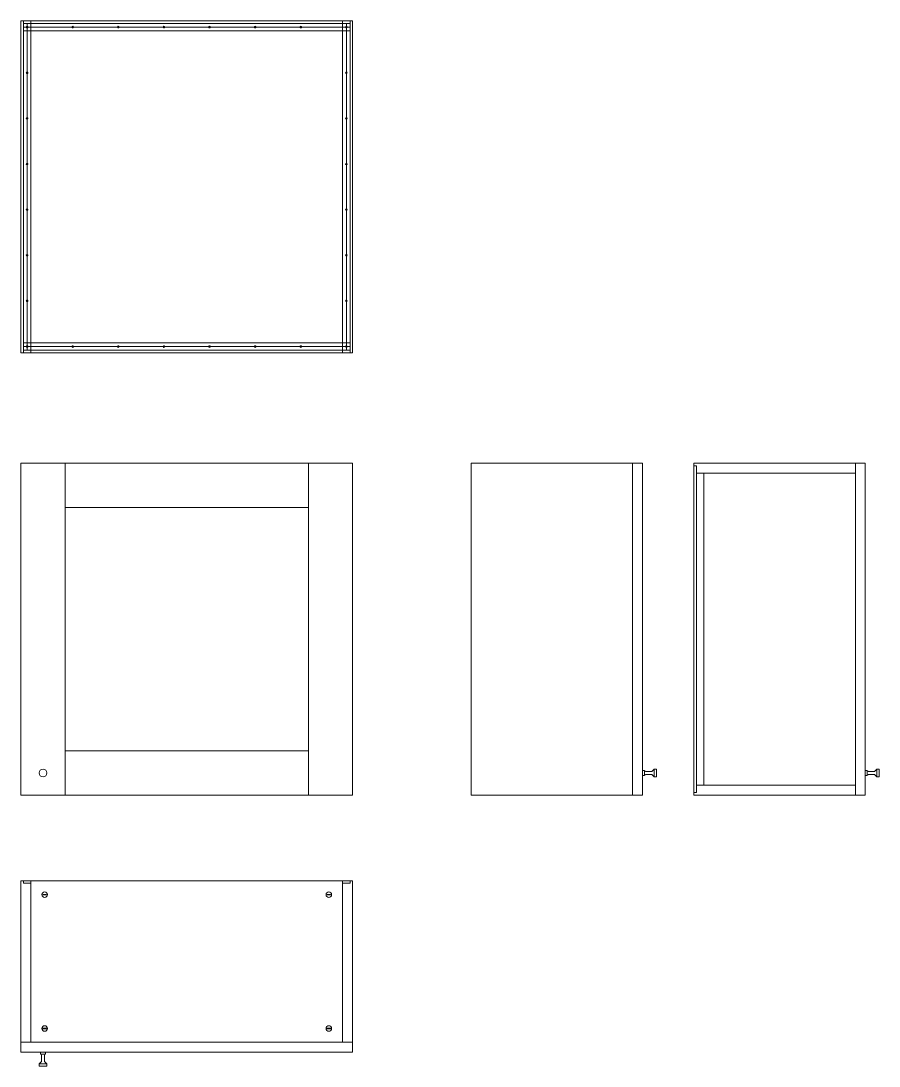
# Model space of a CAD drawing. Header units: metres. Extents: x -8.4 to 7.9, y -3.9 to 2.
# Drawn here: x -2.103 to -0.55, y -0.655 to 1.235 of the extents above; entities that cross this region are included whole.
import ezdxf

# ---------------------------------------------------------------- set-up
doc = ezdxf.new("R2010")
doc.units = ezdxf.units.M
doc.header["$MEASUREMENT"] = 0
for name, color, linetype, lineweight in [('A-SECT-PATT_Num_Penna__6_Num_Penna__6_Num_Penna__6_Num_Penna__6_Num_Penna__6_Num_Penna__6_Num_Penna__6_Num_Penna__6_Num_Penna__3_Num_Penna__3', 3, 'Continuous', 18), ('A-SECT-PATT_Num_Penna__6_Num_Penna__6_Num_Penna__6_Num_Penna__6_Num_Penna__6_Num_Penna__6_Num_Penna__6_Num_Penna__6_Num_Penna__5_Num_Penna__5', 5, 'Continuous', 18), ('A-SECT-PATT_Num_Penna__6_Num_Penna__6_Num_Penna__6_Num_Penna__6_Num_Penna__6_Num_Penna__6_Num_Penna__6_Num_Penna__6_Num_Penna__6_Num_Penna__6', 6, 'Continuous', 18), ('PDF10_Solid Fills_Num_Penna__5_Num_Penna__5_Num_Penna__5_Num_Penna__5', 5, 'Continuous', 18), ('PDF10_Solid Fills_Num_Penna__82_Num_Penna__82_Num_Penna__82_Num_Penna__82', 82, 'Continuous', 18), ('PDF16_Geometry_Num_Penna__5_Num_Penna__5_Num_Penna__5_Num_Penna__5_Num_Penna__5_Num_Penna__5_Num_Penna__5_Num_Penna__5_Num_Penna__5_Num_Penna__5', 5, 'Continuous', 18), ('PDF16_Geometry_Num_Penna__6_Num_Penna__6_Num_Penna__3_Num_Penna__3_Num_Penna__3_Num_Penna__3_Num_Penna__3_Num_Penna__3_Num_Penna__3_Num_Penna__3', 3, 'Continuous', 18), ('PDF16_Geometry_Num_Penna__6_Num_Penna__6_Num_Penna__6_Num_Penna__3_Num_Penna__3_Num_Penna__3_Num_Penna__3_Num_Penna__3_Num_Penna__2_Num_Penna__1', 255, 'Continuous', 18), ('PDF16_Geometry_Num_Penna__6_Num_Penna__6_Num_Penna__6_Num_Penna__3_Num_Penna__3_Num_Penna__3_Num_Penna__3_Num_Penna__3_Num_Penna__3_Num_Penna__3', 3, 'Continuous', 18), ('PDF16_Geometry_Num_Penna__6_Num_Penna__6_Num_Penna__6_Num_Penna__3_Num_Penna__3_Num_Penna__3_Num_Penna__3_Num_Penna__3_Num_Penna__9_Num_Penna__9', 9, 'Continuous', 18), ('PDF16_Geometry_Num_Penna__6_Num_Penna__6_Num_Penna__6_Num_Penna__6_Num_Penna__6_Num_Penna__6_Num_Penna__6_Num_Penna__6_Num_Penna__3_Num_Penna__3', 3, 'Continuous', 18), ('PDF16_Geometry_Num_Penna__6_Num_Penna__6_Num_Penna__6_Num_Penna__6_Num_Penna__6_Num_Penna__6_Num_Penna__6_Num_Penna__6_Num_Penna__6_Num_Penna__6', 6, 'Continuous', 18), ('PDF17_Solid Fills_Num_Penna__5_Num_Penna__5', 5, 'Continuous', 18)]:
    doc.layers.add(name, color=color, linetype=linetype, lineweight=lineweight)

msp = doc.modelspace()

# ---------------------------------------------------------------- linework, layer by layer
at = {"layer": 'A-SECT-PATT_Num_Penna__6_Num_Penna__6_Num_Penna__6_Num_Penna__6_Num_Penna__6_Num_Penna__6_Num_Penna__6_Num_Penna__6_Num_Penna__3_Num_Penna__3', "color": 3, "linetype": 'Continuous', "lineweight": 18}
for p, q in [((-2.0982, 1.2351), (-2.0847, 1.2351)), ((-1.5207, 1.2351), (-1.5072, 1.2351)), ((-2.0982, 0.6351), (-2.0847, 0.6351)), ((-1.5207, 0.6351), (-1.5072, 0.6351))]:
    msp.add_line(p, q, dxfattribs=at)
at = {"layer": 'A-SECT-PATT_Num_Penna__6_Num_Penna__6_Num_Penna__6_Num_Penna__6_Num_Penna__6_Num_Penna__6_Num_Penna__6_Num_Penna__6_Num_Penna__5_Num_Penna__5', "color": 5, "linetype": 'Continuous', "lineweight": 18}
msp.add_circle((-2.0627, -0.1249), 0.007, dxfattribs=at)
at = {"layer": 'A-SECT-PATT_Num_Penna__6_Num_Penna__6_Num_Penna__6_Num_Penna__6_Num_Penna__6_Num_Penna__6_Num_Penna__6_Num_Penna__6_Num_Penna__6_Num_Penna__6', "color": 6, "linetype": 'Continuous', "lineweight": 18}
for p, q in [((-2.1027, 1.2351), (-2.0982, 1.2351)), ((-2.1027, 1.2351), (-2.1027, 0.6351)), ((-2.0982, 1.2351), (-2.0982, 0.6351)), ((-2.0982, 1.2306), (-2.0847, 1.2306)), ((-2.0847, 1.2351), (-2.0847, 1.2306)), ((-2.0847, 1.2351), (-1.5207, 1.2351)), ((-2.0847, 1.2306), (-1.5207, 1.2306)), ((-1.5207, 1.2351), (-1.5207, 1.2306)), ((-1.5207, 1.2306), (-1.5072, 1.2306)), ((-1.5072, 1.2351), (-1.5072, 0.6351)), ((-1.5072, 1.2351), (-1.5027, 1.2351)), ((-1.5072, 1.2306), (-1.5072, 1.2306)), ((-1.5027, 1.2351), (-1.5027, 0.6351)), ((-2.1027, 0.6351), (-1.5207, 0.6351)), ((-2.0982, 0.6396), (-2.0847, 0.6396)), ((-2.0847, 0.6351), (-2.0847, 0.6396)), ((-2.0847, 0.6396), (-1.5207, 0.6396)), ((-1.5207, 0.6351), (-1.5207, 0.6396)), ((-1.5207, 0.6396), (-1.5072, 0.6396)), ((-1.5072, 0.6351), (-1.5027, 0.6351)), ((-2.1027, 0.4351), (-1.5027, 0.4351)), ((-2.1027, 0.4351), (-2.1027, -0.1649)), ((-2.0227, 0.4351), (-2.0227, -0.1649)), ((-1.5827, 0.4351), (-1.5827, -0.1649)), ((-1.5027, 0.4351), (-1.5027, -0.1649)), ((-2.0227, 0.3551), (-1.5827, 0.3551)), ((-2.0227, -0.0849), (-1.5827, -0.0849)), ((-2.1027, -0.1649), (-1.5027, -0.1649))]:
    msp.add_line(p, q, dxfattribs=at)
at = {"layer": 'PDF10_Solid Fills_Num_Penna__5_Num_Penna__5_Num_Penna__5_Num_Penna__5', "color": 5, "linetype": 'Continuous', "lineweight": 18}
for p, q in [((-2.0572, -0.3444), (-2.0623, -0.3444)), ((-2.0572, -0.3454), (-2.0623, -0.3454)), ((-1.5483, -0.3444), (-1.5432, -0.3444)), ((-1.5483, -0.3454), (-1.5432, -0.3454)), ((-2.0572, -0.5864), (-2.0623, -0.5864)), ((-2.0572, -0.5874), (-2.0623, -0.5874)), ((-1.5483, -0.5864), (-1.5432, -0.5864)), ((-1.5483, -0.5874), (-1.5432, -0.5874))]:
    msp.add_line(p, q, dxfattribs=at)
for centre in [(-2.0597, -0.3449), (-1.5457, -0.3449), (-2.0597, -0.5869), (-1.5457, -0.5869)]:
    msp.add_circle(centre, 0.005, dxfattribs=at)
for centre, start, end in [((-2.0623, -0.3449), 90, 270), ((-2.0572, -0.3449), 270, 90), ((-1.5483, -0.3449), 90, 270), ((-1.5432, -0.3449), 270, 90), ((-2.0623, -0.5869), 90, 270), ((-2.0572, -0.5869), 270, 90), ((-1.5483, -0.5869), 90, 270), ((-1.5432, -0.5869), 270, 90)]:
    msp.add_arc(centre, 0.0005, start, end, dxfattribs=at)
at = {"layer": 'PDF10_Solid Fills_Num_Penna__82_Num_Penna__82_Num_Penna__82_Num_Penna__82', "color": 82, "linetype": 'Continuous', "lineweight": 18}
for p, q in [((-2.0647, -0.3444), (-2.0647, -0.3444)), ((-2.0647, -0.3454), (-2.0647, -0.3454)), ((-2.0547, -0.3444), (-2.0548, -0.3444)), ((-2.0547, -0.3454), (-2.0548, -0.3454)), ((-1.5507, -0.3444), (-1.5507, -0.3444)), ((-1.5507, -0.3454), (-1.5507, -0.3454)), ((-1.5408, -0.3444), (-1.5407, -0.3444)), ((-1.5408, -0.3454), (-1.5407, -0.3454))]:
    msp.add_line(p, q, dxfattribs=at)
at = {"layer": 'PDF16_Geometry_Num_Penna__5_Num_Penna__5_Num_Penna__5_Num_Penna__5_Num_Penna__5_Num_Penna__5_Num_Penna__5_Num_Penna__5_Num_Penna__5_Num_Penna__5', "color": 5, "linetype": 'Continuous', "lineweight": 18}
for p, q in [((-0.9744, -0.1204), (-0.9781, -0.1204)), ((-0.9781, -0.1204), (-0.9781, -0.1294)), ((-0.9744, -0.1294), (-0.9781, -0.1294)), ((-0.9744, -0.1204), (-0.9744, -0.1294)), ((-0.9614, -0.1219), (-0.973, -0.1219)), ((-0.9614, -0.1279), (-0.973, -0.1279)), ((-0.957, -0.1179), (-0.9614, -0.1219)), ((-0.957, -0.1319), (-0.9614, -0.1279)), ((-0.9531, -0.1179), (-0.957, -0.1179)), ((-0.957, -0.1179), (-0.957, -0.1319)), ((-0.9531, -0.1319), (-0.957, -0.1319)), ((-0.9531, -0.1179), (-0.9531, -0.1319)), ((-0.5717, -0.1204), (-0.5753, -0.1204)), ((-0.5753, -0.1204), (-0.5753, -0.1294)), ((-0.5717, -0.1294), (-0.5753, -0.1294)), ((-0.5717, -0.1204), (-0.5717, -0.1294)), ((-0.5586, -0.1219), (-0.5702, -0.1219)), ((-0.5586, -0.1279), (-0.5702, -0.1279)), ((-0.5542, -0.1179), (-0.5586, -0.1219)), ((-0.5542, -0.1319), (-0.5586, -0.1279)), ((-0.5503, -0.1179), (-0.5542, -0.1179)), ((-0.5542, -0.1179), (-0.5542, -0.1319)), ((-0.5503, -0.1319), (-0.5542, -0.1319)), ((-0.5503, -0.1179), (-0.5503, -0.1319)), ((-2.0583, -0.6299), (-2.0672, -0.6299)), ((-2.0672, -0.6336), (-2.0672, -0.6299)), ((-2.0583, -0.6336), (-2.0672, -0.6336)), ((-2.0657, -0.6466), (-2.0657, -0.635)), ((-2.0598, -0.6466), (-2.0598, -0.635)), ((-2.0583, -0.6336), (-2.0583, -0.6299)), ((-2.0697, -0.651), (-2.0657, -0.6466)), ((-2.0557, -0.651), (-2.0697, -0.651)), ((-2.0697, -0.6549), (-2.0697, -0.651)), ((-2.0557, -0.6549), (-2.0697, -0.6549)), ((-2.0557, -0.651), (-2.0598, -0.6466)), ((-2.0557, -0.6549), (-2.0557, -0.651))]:
    msp.add_line(p, q, dxfattribs=at)
for centre, start, end in [((-0.973, -0.1204), 180, 270), ((-0.973, -0.1294), 90, 180), ((-0.5702, -0.1204), 180, 270), ((-0.5702, -0.1294), 90, 180), ((-2.0672, -0.635), 0, 90), ((-2.0583, -0.635), 90, 180)]:
    msp.add_arc(centre, 0.00148, start, end, dxfattribs=at)
at = {"layer": 'PDF16_Geometry_Num_Penna__6_Num_Penna__6_Num_Penna__3_Num_Penna__3_Num_Penna__3_Num_Penna__3_Num_Penna__3_Num_Penna__3_Num_Penna__3_Num_Penna__3', "color": 3, "linetype": 'Continuous', "lineweight": 18}
for p, q in [((-2.0982, -0.3199), (-2.0847, -0.3199)), ((-1.5207, -0.3199), (-1.5072, -0.3199))]:
    msp.add_line(p, q, dxfattribs=at)
at = {"layer": 'PDF16_Geometry_Num_Penna__6_Num_Penna__6_Num_Penna__6_Num_Penna__3_Num_Penna__3_Num_Penna__3_Num_Penna__3_Num_Penna__3_Num_Penna__2_Num_Penna__1', "color": 255, "linetype": 'Continuous', "lineweight": 18}
msp.add_line((-2.0915, 1.2306), (-2.0915, 0.6396), dxfattribs=at)
at = {"layer": 'PDF16_Geometry_Num_Penna__6_Num_Penna__6_Num_Penna__6_Num_Penna__3_Num_Penna__3_Num_Penna__3_Num_Penna__3_Num_Penna__3_Num_Penna__3_Num_Penna__3', "color": 3, "linetype": 'Continuous', "lineweight": 18}
for p, q in [((-2.0847, 1.2306), (-2.0847, 0.6396)), ((-1.5207, 1.2306), (-1.5207, 0.6396)), ((-2.0982, 1.2171), (-1.5072, 1.2171)), ((-2.0982, 0.6531), (-1.5072, 0.6531))]:
    msp.add_line(p, q, dxfattribs=at)
at = {"layer": 'PDF16_Geometry_Num_Penna__6_Num_Penna__6_Num_Penna__6_Num_Penna__3_Num_Penna__3_Num_Penna__3_Num_Penna__3_Num_Penna__3_Num_Penna__9_Num_Penna__9', "color": 9, "linetype": 'Continuous', "lineweight": 18}
for p, q in [((-1.514, 1.2306), (-1.514, 0.6396)), ((-2.0982, 1.2238), (-1.5072, 1.2238)), ((-2.0982, 0.6463), (-1.5072, 0.6463))]:
    msp.add_line(p, q, dxfattribs=at)
at = {"layer": 'PDF16_Geometry_Num_Penna__6_Num_Penna__6_Num_Penna__6_Num_Penna__6_Num_Penna__6_Num_Penna__6_Num_Penna__6_Num_Penna__6_Num_Penna__3_Num_Penna__3', "color": 3, "linetype": 'Continuous', "lineweight": 18}
msp.add_line((-0.8673, -0.1469), (-0.8673, 0.4171), dxfattribs=at)
at = {"layer": 'PDF16_Geometry_Num_Penna__6_Num_Penna__6_Num_Penna__6_Num_Penna__6_Num_Penna__6_Num_Penna__6_Num_Penna__6_Num_Penna__6_Num_Penna__6_Num_Penna__6', "color": 6, "linetype": 'Continuous', "lineweight": 18}
for p, q in [((-1.2881, -0.1649), (-1.2881, 0.4351)), ((-1.2881, 0.4351), (-0.9781, 0.4351)), ((-0.9961, 0.4351), (-0.9961, -0.1649)), ((-0.9781, 0.4351), (-0.9781, -0.1649)), ((-0.8853, -0.1649), (-0.8853, 0.4351)), ((-0.8853, 0.4351), (-0.5753, 0.4351)), ((-0.5933, 0.4351), (-0.5933, -0.1649)), ((-0.5753, 0.4351), (-0.5753, -0.1649)), ((-0.8853, 0.4306), (-0.8808, 0.4306)), ((-0.8808, -0.1604), (-0.8808, 0.4306)), ((-0.8808, 0.4171), (-0.5933, 0.4171)), ((-0.8808, -0.1469), (-0.5933, -0.1469)), ((-1.2881, -0.1649), (-0.9781, -0.1649)), ((-0.8853, -0.1604), (-0.8808, -0.1604)), ((-0.8853, -0.1649), (-0.5753, -0.1649)), ((-2.1027, -0.3199), (-2.0982, -0.3199)), ((-2.1027, -0.3199), (-2.1027, -0.6299)), ((-2.0982, -0.3199), (-2.0982, -0.3244)), ((-2.0847, -0.3199), (-2.0847, -0.6119)), ((-2.0847, -0.3199), (-1.5207, -0.3199)), ((-1.5207, -0.3199), (-1.5207, -0.6119)), ((-1.5072, -0.3199), (-1.5072, -0.3244)), ((-1.5072, -0.3199), (-1.5027, -0.3199)), ((-1.5027, -0.3199), (-1.5027, -0.6299)), ((-2.0982, -0.3244), (-2.0847, -0.3244)), ((-1.5072, -0.3244), (-1.5207, -0.3244)), ((-2.1027, -0.6119), (-1.5027, -0.6119)), ((-2.1027, -0.6299), (-1.5027, -0.6299))]:
    msp.add_line(p, q, dxfattribs=at)
at = {"layer": 'PDF17_Solid Fills_Num_Penna__5_Num_Penna__5', "color": 5, "linetype": 'Continuous', "lineweight": 18}
for centre in [(-2.0915, 1.2238), (-2.009, 1.2238), (-1.9265, 1.2238), (-1.844, 1.2238), (-1.7615, 1.2238), (-1.679, 1.2238), (-1.5965, 1.2238), (-1.514, 1.2238), (-2.0915, 1.1413), (-1.514, 1.1413), (-2.0915, 1.0588), (-1.514, 1.0588), (-2.0915, 0.9763), (-1.514, 0.9763), (-2.0915, 0.8938), (-1.514, 0.8938), (-2.0915, 0.8113), (-1.514, 0.8113), (-2.0915, 0.7288), (-1.514, 0.7288), (-2.0915, 0.6463), (-2.009, 0.6463), (-1.9265, 0.6463), (-1.844, 0.6463), (-1.7615, 0.6463), (-1.679, 0.6463), (-1.5965, 0.6463), (-1.514, 0.6463)]:
    msp.add_circle(centre, 0.0015, dxfattribs=at)

doc.saveas('drawing.dxf')
